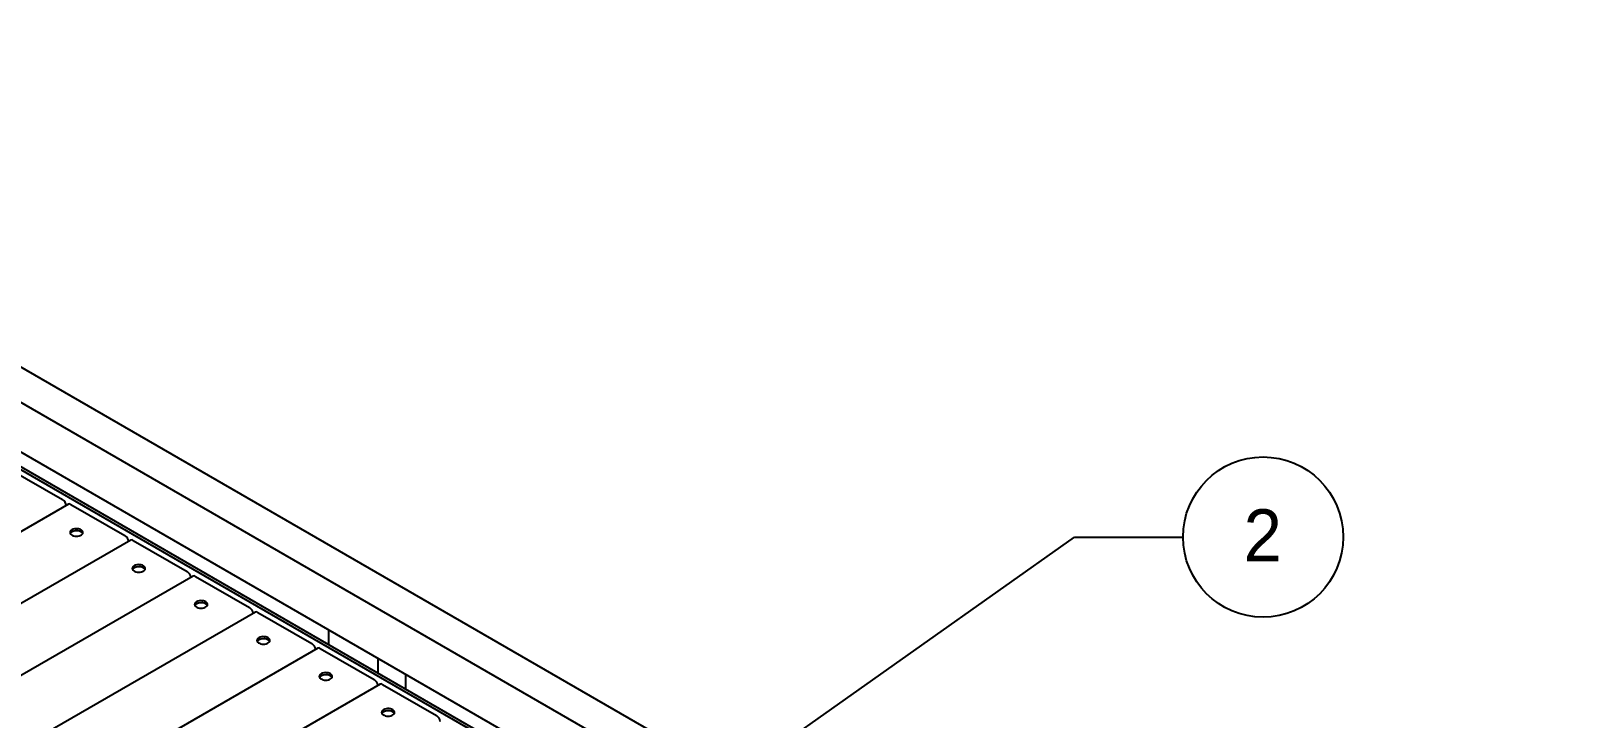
# Model space of a CAD drawing. Header units: millimetres. Extents: x 0 to 11880, y 0 to 8400.
# Drawn here: x 3810 to 5595, y 2808 to 3600 of the extents above; entities that cross this region are included whole.
import ezdxf

# ---------------------------------------------------------------- set-up
doc = ezdxf.new("R2010")
doc.units = ezdxf.units.MM
doc.header["$LTSCALE"] = 20
doc.layers.add('ANNOTAZIONI', color=7, linetype='Continuous')
doc.styles.add('SLDTEXTSTYLE0', font='arial.ttf', dxfattribs={"width": 0.948})
doc.styles.get("Standard").update_dxf_attribs({"font": 'arial.ttf'})
doc.dimstyles.new('SLDDIMSTYLE1', dxfattribs={"dimtxt": 0.18, "dimasz": 20.32, "dimexe": 0, "dimexo": 0.0625, "dimgap": 0, "dimtad": 0, "dimtih": 1, "dimtoh": 1, "dimdec": 0, "dimrnd": 1e-09, "dimzin": 0, "dimdsep": 46, "dimtxsty": 'Standard', "dimblk1": 'DOT', "dimblk2": 'DOT', "dimsah": 1, "dimcen": 0.09, "dimadec": 0, "dimazin": 0, "dimtfac": 20.32, "dimtdec": 0, "dimtofl": 0, "dimtmove": 0, "dimatfit": 3, "dimldrblk": 'DOT', "dimfxl": 1, "dimfrac": 2, "dimtolj": 1, "dimtzin": 0, "dimarcsym": 0})

# ---------------------------------------------------------------- blocks, each defined once
blk = doc.blocks.new('SW_NOTE_5')
at = {"layer": 'ANNOTAZIONI', "color": 0}
blk.add_circle((92.3, 0), 92.3, dxfattribs=at)
at = {"layer": 'ANNOTAZIONI', "color": 0, "insert": (91.9, 32), "char_height": 60, "attachment_point": 2, "style": 'SLDTEXTSTYLE0'}
blk.add_mtext('2', dxfattribs=at)
blk = doc.blocks.new('_Dot')
at = {"color": 0, "linetype": 'ByBlock', "lineweight": -2}
blk.add_line((-0.5, 0), (-1, 0), dxfattribs=at)
at = {"color": 0, "linetype": 'ByBlock', "const_width": 0.5}
blk.add_lwpolyline([(-0.25, 0, 1), (0.25, 0, 1)], format="xyb", close=True, dxfattribs=at)

msp = doc.modelspace()

# ---------------------------------------------------------------- linework, layer by layer
at = {"color": 7, "linetype": 'Continuous', "lineweight": 25}
for p, q in [((6355.66, 1736.59), (3127.72, 3600.04)), ((6320.3, 1716.18), (3092.36, 3579.63)), ((6320.3, 1659.02), (3092.36, 3522.48)), ((6304.04, 1648), (3076.1, 3511.45)), ((6306.87, 1649.64), (3078.93, 3513.09)), ((3784.48, 3095.98), (3846.71, 3060.05)), ((3853.32, 3054.8), (3584.62, 2899.68)), ((3856.32, 3054.5), (3918.55, 3018.58)), ((3925.16, 3013.33), (3656.46, 2858.21)), ((3928.16, 3013.03), (3990.39, 2977.11)), ((3997.01, 2971.85), (3728.31, 2816.73)), ((4000.01, 2971.56), (4062.23, 2935.63)), ((4068.85, 2930.38), (3800.15, 2775.26)), ((4071.85, 2930.08), (4134.07, 2894.16)), ((4153.73, 2892.62), (4153.73, 2909.76)), ((4140.69, 2888.91), (3871.99, 2733.79)), ((4143.69, 2888.61), (4205.92, 2852.69)), ((4210.3, 2859.96), (4210.3, 2877.11)), ((4242.12, 2841.59), (4242.12, 2858.74)), ((4212.53, 2847.43), (3943.83, 2692.31)), ((4215.53, 2847.13), (4277.76, 2811.21))]:
    msp.add_line(p, q, dxfattribs=at)
at = {"color": 7, "linetype": 'Continuous', "lineweight": 25, "flags": 128}
for points in [[(3867.99, 3025.32), (3866.73, 3025.9), (3865.27, 3026.32), (3863.7, 3026.54), (3862.08, 3026.57), (3860.48, 3026.39), (3858.99, 3026.02), (3857.68, 3025.48), (3856.59, 3024.78), (3855.8, 3023.97), (3855.32, 3023.07), (3855.19, 3022.14), (3855.41, 3021.21), (3855.97, 3020.33), (3856.84, 3019.54), (3857.99, 3018.88), (3859.35, 3018.38), (3860.88, 3018.05), (3862.48, 3017.93), (3864.1, 3018), (3865.65, 3018.28), (3867.06, 3018.74), (3868.27, 3019.36), (3869.21, 3020.12), (3869.86, 3020.98), (3870.16, 3021.9), (3870.12, 3022.84), (3869.73, 3023.75), (3869.01, 3024.59), (3867.99, 3025.32)], [(3869.88, 3021.03), (3869.41, 3021.73), (3868.53, 3022.52), (3867.38, 3023.18), (3866.02, 3023.68), (3864.5, 3024.01), (3862.89, 3024.13), (3861.27, 3024.06), (3859.72, 3023.78), (3858.31, 3023.32), (3857.1, 3022.7), (3856.16, 3021.94), (3855.52, 3021.08), (3855.49, 3021.03)], [(3939.83, 2983.84), (3938.57, 2984.43), (3937.11, 2984.84), (3935.54, 2985.07), (3933.92, 2985.1), (3932.33, 2984.92), (3930.84, 2984.55), (3929.52, 2984), (3928.44, 2983.31), (3927.64, 2982.49), (3927.16, 2981.6), (3927.03, 2980.66), (3927.25, 2979.74), (3927.81, 2978.86), (3928.68, 2978.07), (3929.83, 2977.41), (3931.2, 2976.9), (3932.72, 2976.58), (3934.32, 2976.45), (3935.94, 2976.53), (3937.49, 2976.8), (3938.9, 2977.26), (3940.11, 2977.89), (3941.06, 2978.65), (3941.7, 2979.51), (3942, 2980.43), (3941.96, 2981.37), (3941.57, 2982.27), (3940.85, 2983.11), (3939.83, 2983.84)], [(3941.72, 2979.56), (3941.25, 2980.25), (3940.37, 2981.04), (3939.23, 2981.71), (3937.86, 2982.21), (3936.34, 2982.53), (3934.73, 2982.66), (3933.11, 2982.58), (3931.56, 2982.31), (3930.15, 2981.85), (3928.95, 2981.22), (3928, 2980.46), (3927.36, 2979.6), (3927.33, 2979.56)], [(4011.67, 2942.37), (4010.41, 2942.96), (4008.96, 2943.37), (4007.38, 2943.6), (4005.76, 2943.62), (4004.17, 2943.45), (4002.68, 2943.08), (4001.36, 2942.53), (4000.28, 2941.83), (3999.48, 2941.02), (3999, 2940.12), (3998.87, 2939.19), (3999.09, 2938.26), (3999.65, 2937.38), (4000.52, 2936.59), (4001.67, 2935.93), (4003.04, 2935.43), (4004.56, 2935.11), (4006.17, 2934.98), (4007.78, 2935.05), (4009.33, 2935.33), (4010.75, 2935.79), (4011.95, 2936.42), (4012.9, 2937.18), (4013.54, 2938.04), (4013.85, 2938.96), (4013.8, 2939.89), (4013.41, 2940.8), (4012.69, 2941.64), (4011.67, 2942.37)], [(4013.56, 2938.08), (4013.09, 2938.78), (4012.22, 2939.57), (4011.07, 2940.23), (4009.7, 2940.74), (4008.18, 2941.06), (4006.57, 2941.19), (4004.96, 2941.11), (4003.41, 2940.83), (4001.99, 2940.37), (4000.79, 2939.75), (3999.84, 2938.99), (3999.2, 2938.13), (3999.18, 2938.08)], [(4083.52, 2900.9), (4082.25, 2901.48), (4080.8, 2901.9), (4079.22, 2902.12), (4077.6, 2902.15), (4076.01, 2901.97), (4074.52, 2901.6), (4073.2, 2901.06), (4072.12, 2900.36), (4071.32, 2899.54), (4070.85, 2898.65), (4070.71, 2897.72), (4070.93, 2896.79), (4071.49, 2895.91), (4072.37, 2895.12), (4073.51, 2894.46), (4074.88, 2893.95), (4076.4, 2893.63), (4078.01, 2893.51), (4079.63, 2893.58), (4081.18, 2893.86), (4082.59, 2894.32), (4083.79, 2894.94), (4084.74, 2895.7), (4085.38, 2896.56), (4085.69, 2897.48), (4085.64, 2898.42), (4085.25, 2899.33), (4084.53, 2900.17), (4083.52, 2900.9)], [(4085.41, 2896.61), (4084.93, 2897.31), (4084.06, 2898.1), (4082.91, 2898.76), (4081.54, 2899.26), (4080.02, 2899.59), (4078.42, 2899.71), (4076.8, 2899.64), (4075.25, 2899.36), (4073.84, 2898.9), (4072.63, 2898.28), (4071.68, 2897.51), (4071.04, 2896.65), (4071.02, 2896.61)], [(4155.36, 2859.42), (4154.09, 2860.01), (4152.64, 2860.42), (4151.07, 2860.65), (4149.45, 2860.68), (4147.85, 2860.5), (4146.36, 2860.13), (4145.05, 2859.58), (4143.96, 2858.89), (4143.16, 2858.07), (4142.69, 2857.18), (4142.56, 2856.24), (4142.78, 2855.32), (4143.34, 2854.44), (4144.21, 2853.65), (4145.36, 2852.99), (4146.72, 2852.48), (4148.24, 2852.16), (4149.85, 2852.03), (4151.47, 2852.11), (4153.02, 2852.38), (4154.43, 2852.84), (4155.64, 2853.47), (4156.58, 2854.23), (4157.22, 2855.09), (4157.53, 2856.01), (4157.49, 2856.94), (4157.09, 2857.85), (4156.37, 2858.69), (4155.36, 2859.42)], [(4157.25, 2855.14), (4156.77, 2855.83), (4155.9, 2856.62), (4154.75, 2857.28), (4153.39, 2857.79), (4151.86, 2858.11), (4150.26, 2858.24), (4148.64, 2858.16), (4147.09, 2857.89), (4145.68, 2857.43), (4144.47, 2856.8), (4143.53, 2856.04), (4142.88, 2855.18), (4142.86, 2855.14)], [(4227.2, 2817.95), (4225.94, 2818.53), (4224.48, 2818.95), (4222.91, 2819.18), (4221.29, 2819.2), (4219.69, 2819.03), (4218.21, 2818.66), (4216.89, 2818.11), (4215.8, 2817.41), (4215.01, 2816.6), (4214.53, 2815.7), (4214.4, 2814.77), (4214.62, 2813.84), (4215.18, 2812.96), (4216.05, 2812.17), (4217.2, 2811.51), (4218.56, 2811.01), (4220.09, 2810.68), (4221.69, 2810.56), (4223.31, 2810.63), (4224.86, 2810.91), (4226.27, 2811.37), (4227.48, 2812), (4228.43, 2812.76), (4229.07, 2813.62), (4229.37, 2814.54), (4229.33, 2815.47), (4228.94, 2816.38), (4228.22, 2817.22), (4227.2, 2817.95)], [(4229.09, 2813.66), (4228.62, 2814.36), (4227.74, 2815.15), (4226.6, 2815.81), (4225.23, 2816.32), (4223.71, 2816.64), (4222.1, 2816.76), (4220.48, 2816.69), (4218.93, 2816.41), (4217.52, 2815.95), (4216.31, 2815.33), (4215.37, 2814.57), (4214.73, 2813.71), (4214.7, 2813.66)]]:
    msp.add_lwpolyline(points, dxfattribs=at)
at = {"color": 7, "linetype": 'Continuous', "lineweight": 25}
for centre, radius, start, end in [((3841.63, 3052.19), 9.36, 7.44622, 57.14065), ((3854.56, 3052.05), 3.02, 54.38242, 114.30712), ((3913.47, 3010.72), 9.36, 7.44622, 57.14065), ((3926.41, 3010.58), 3.02, 54.38242, 114.30712), ((3985.31, 2969.25), 9.36, 7.44622, 57.14065), ((3998.25, 2969.1), 3.02, 54.38242, 114.30712), ((4057.15, 2927.77), 9.36, 7.44622, 57.14065), ((4070.09, 2927.63), 3.02, 54.38242, 114.30712), ((4129, 2886.3), 9.36, 7.44622, 57.14065), ((4141.93, 2886.15), 3.02, 54.38242, 114.30712), ((4200.84, 2844.82), 9.36, 7.44622, 57.14065), ((4213.77, 2844.68), 3.02, 54.38242, 114.30712), ((4272.68, 2803.35), 9.36, 7.44622, 57.14065)]:
    msp.add_arc(centre, radius, start, end, dxfattribs=at)

# ---------------------------------------------------------------- block references
at = {"layer": 'ANNOTAZIONI'}
msp.add_blockref('SW_NOTE_5', (5138.21, 3016.9), dxfattribs=at)

# ---------------------------------------------------------------- leaders
msp.add_leader([(4355.25, 2552.09), (5013.21, 3016.9), (5138.21, 3016.9)], dimstyle='SLDDIMSTYLE1', dxfattribs=at)

doc.saveas('drawing.dxf')
